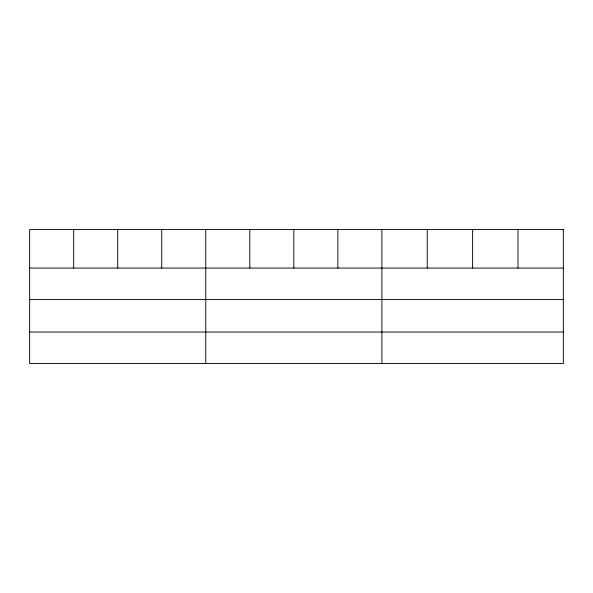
<?xml version="1.0" encoding="UTF-8"?>
<svg xmlns="http://www.w3.org/2000/svg" width="593" height="593" viewBox="0 0 593 593"><rect width="100%" height="100%" fill="white"/><g stroke="black" fill="none" stroke-linecap="round" stroke-linejoin="round"><path stroke-width="0.89" d="M29.65 268.073L563.35 268.073M29.65 299.576L563.35 299.576M29.65 332.036L563.35 332.036M517.985 229.461L517.985 268.073M472.621 229.461L472.621 268.073M427.256 229.461L427.256 268.073M381.892 229.461L381.892 363.539M337.862 229.461L337.862 268.073M293.831 229.461L293.831 268.073M249.801 229.461L249.801 268.073M205.771 229.461L205.771 363.539M161.741 229.461L161.741 268.073M117.71 229.461L117.71 268.073M73.68 229.461L73.68 268.073M563.35 229.461L29.65 229.461L29.65 363.539L563.35 363.539L563.35 229.461"/></g></svg>
